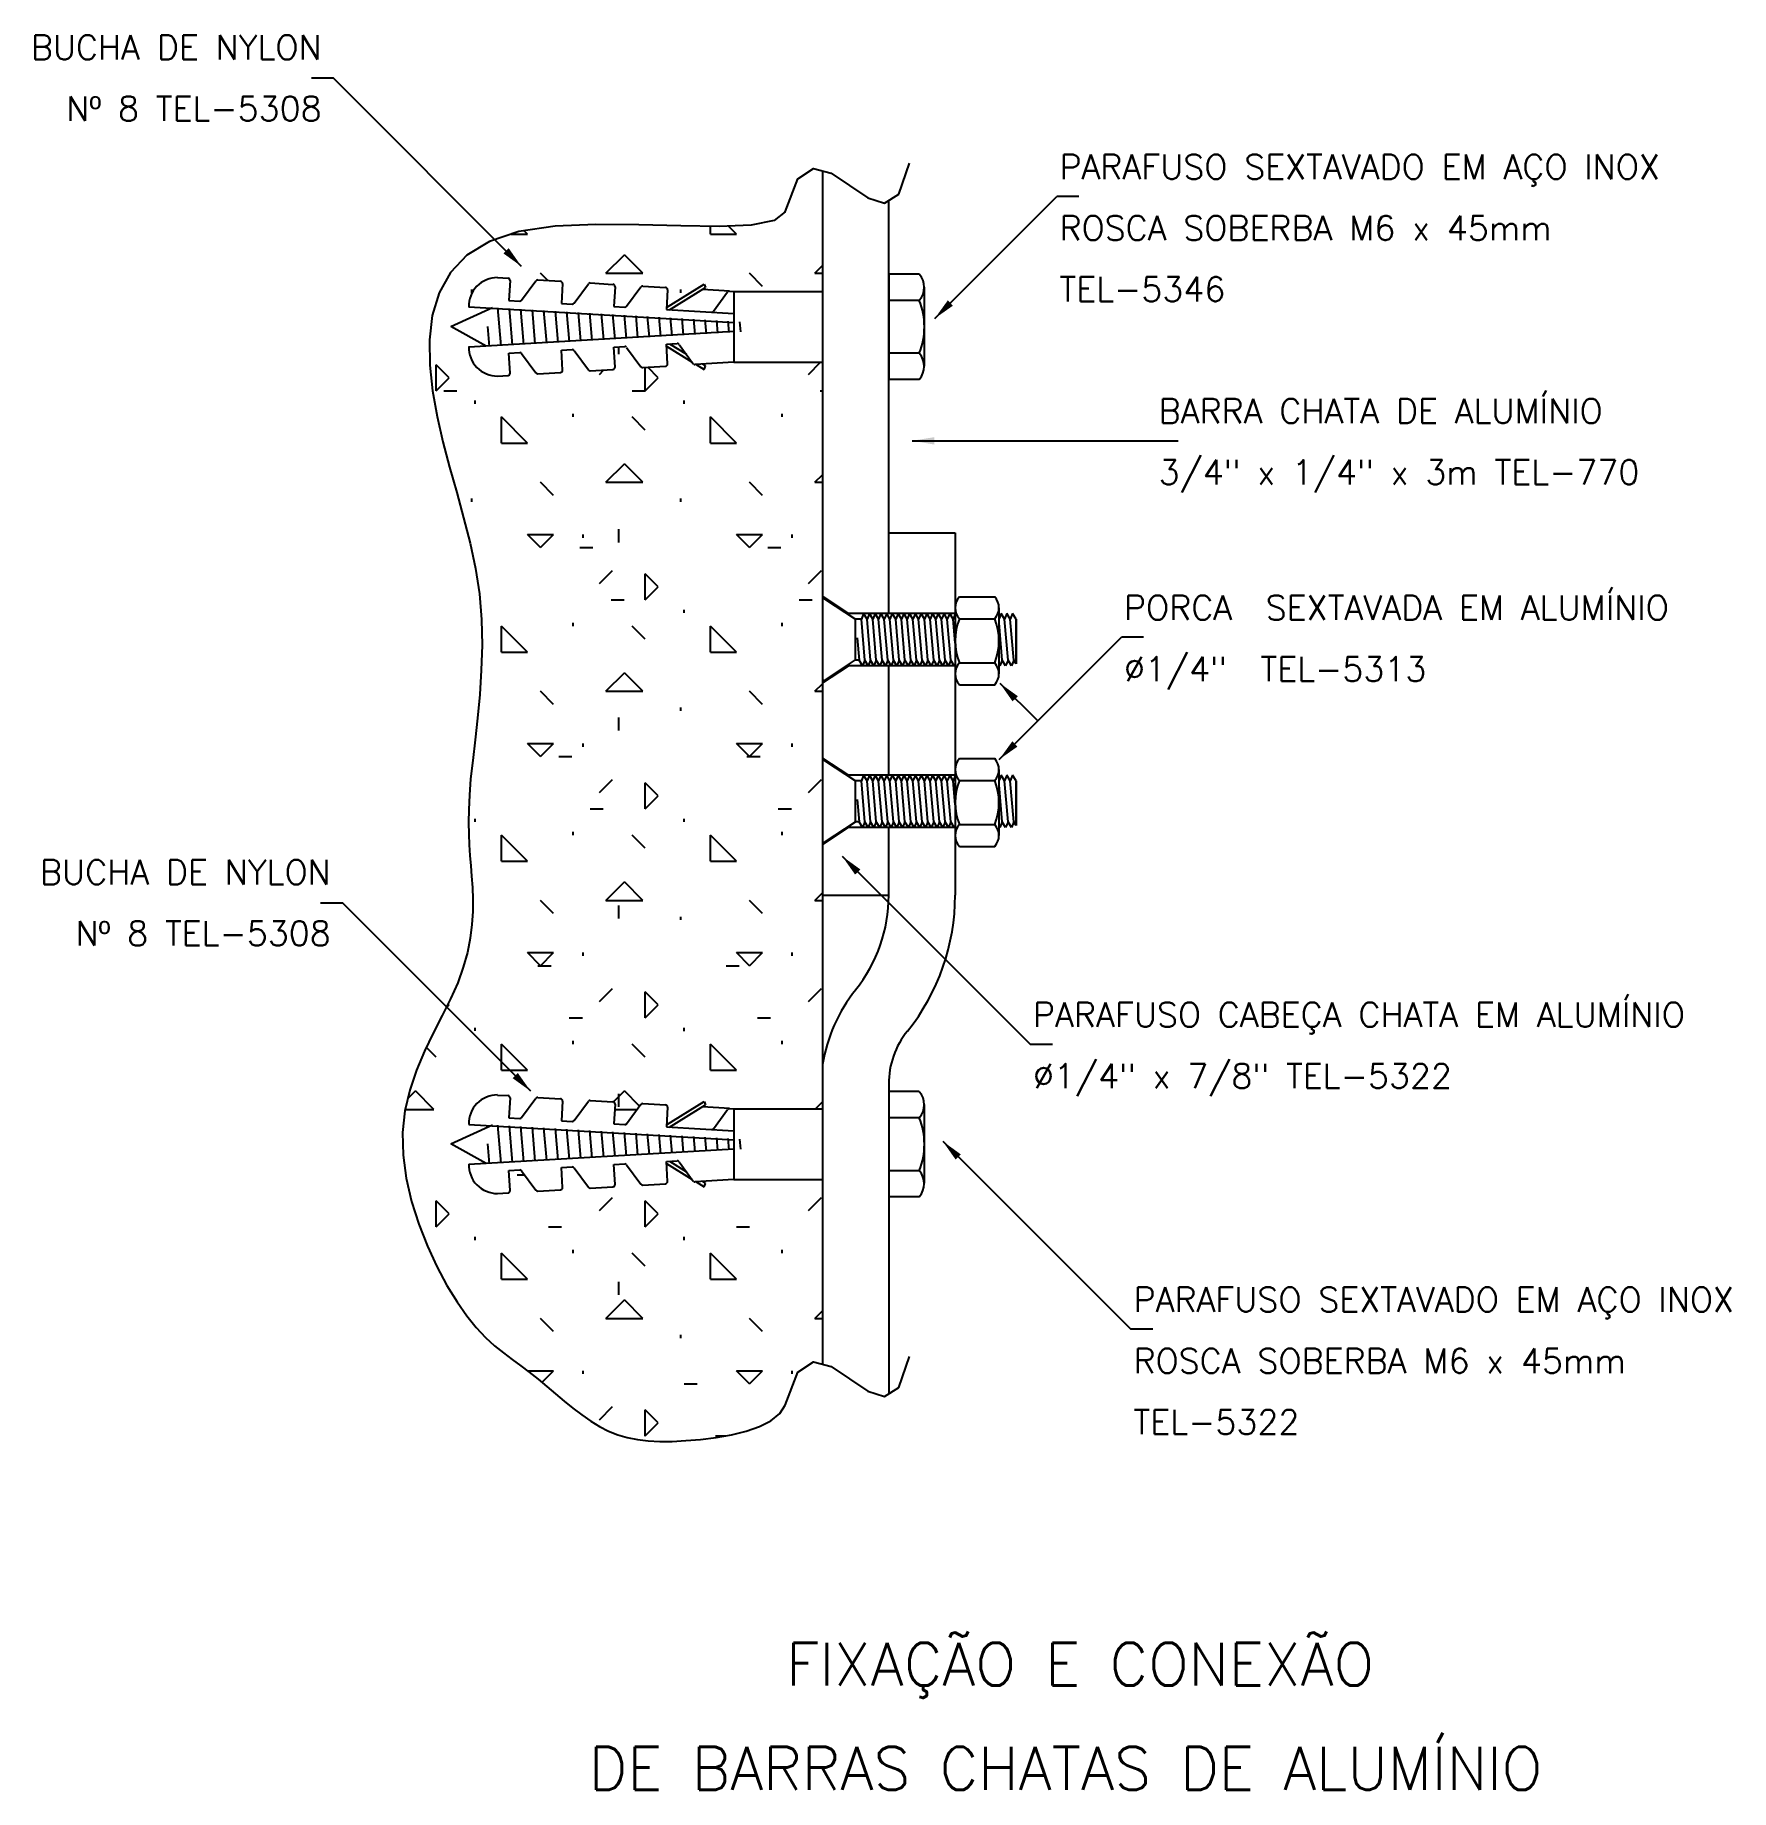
# Model space of a CAD drawing. Header units: millimetres. Extents: x -4648.4 to -4634.5, y -4640.5 to -4626.2.
import ezdxf
from ezdxf.enums import TextEntityAlignment as Align

# ---------------------------------------------------------------- set-up
doc = ezdxf.new("R2010")
doc.units = ezdxf.units.MM
doc.header["$LTSCALE"] = 10
doc.linetypes.add('DASHED', pattern=[0.75, 0.5, -0.25])
doc.layers.add('Termotécnica', color=7, linetype='Continuous')
doc.styles.add('r140', font='romans.shx')
doc.styles.add('r80', font='romans.shx')

msp = doc.modelspace()

# ---------------------------------------------------------------- hatches: boundary and pattern name
at = {"layer": 'Termotécnica'}
h = msp.add_hatch(dxfattribs=at)
h.set_pattern_fill('CONCRE', color=1, scale=1.706667, style=0)
h.set_pattern_definition([(0, (-4649.6896, -4643.166), (1.70667, 1.70667), [0.21333, -1.49333]), (90, (-4649.6896, -4643.166), (-1.70667, 1.70667), [0.21333, -1.49333]), (135, (-4649.4763, -4643.166), (-1.70667, 0), [0.3017, -2.11189]), (0, (-4649.4763, -4642.206), (1.70667, 1.70667), [0.21333, -1.49333]), (45, (-4649.3696, -4642.3127), (0, 1.70667), [0.15085, -2.26274]), (135, (-4649.3696, -4642.3127), (-1.70667, 0), [0.15085, -2.26274]), (0, (-4648.8363, -4641.7793), (1.70667, 1.70667), [0.3017, -1.40497]), (45, (-4648.8363, -4641.7793), (0, 1.70667), [0.21333, -2.20026]), (135, (-4648.5346, -4641.7793), (-1.70667, 0), [0.21333, -2.20026]), (90, (-4648.5163, -4642.7393), (-1.70667, 1.70667), [0.21333, -1.49333]), (45, (-4648.5163, -4642.7393), (0, 1.70667), [0.15085, -2.26274]), (135, (-4648.4096, -4642.6327), (-1.70667, 0), [0.15085, -2.26274]), (0, (-4649.4763, -4642.7393), (1.70667, 1.70667), [0.10667, -1.42933]), (0, (-4648.1963, -4642.3127), (1.70667, 1.70667), [0.10667, -1.42933]), (90, (-4648.7296, -4642.0993), (-1.70667, 1.70667), [0.10667, -1.42933]), (135, (-4648.5163, -4643.0593), (-1.70667, 0), [0.15085, -2.26274]), (135, (-4649.263, -4641.886), (-1.70667, 0), [0.15085, -2.26274]), (45, (-4648.8896, -4642.606), (0, 1.70667), [0.15085, -2.26274]), (90, (-4649.103, -4642.9527), (-1.70667, 1.70667), [0.02667, -1.68]), (90, (-4649.023, -4642.2327), (-1.70667, 1.70667), [0.02667, -1.68]), (90, (-4648.223, -4641.9393), (-1.70667, 1.70667), [0.02667, -1.68]), (90, (-4648.1963, -4642.846), (-1.70667, 1.70667), [0.02667, -1.68])])
h.paths.add_polyline_path([(-4642.669, -4635.525), (-4642.985, -4635.544, -0.253792), (-4643.001, -4635.536), (-4643.01, -4635.524), (-4643.22, -4635.394), (-4643.212, -4635.539, -0.414214), (-4643.229, -4635.558), (-4643.414, -4635.569, -0.253792), (-4643.429, -4635.561), (-4643.546, -4635.403, 0.253792), (-4643.561, -4635.396), (-4643.65, -4635.401), (-4643.64, -4635.564, -0.414214), (-4643.657, -4635.583), (-4643.842, -4635.594, -0.253792), (-4643.858, -4635.586), (-4643.974, -4635.428, 0.253792), (-4643.99, -4635.421), (-4644.078, -4635.426), (-4644.069, -4635.589, -0.414214), (-4644.086, -4635.608), (-4644.271, -4635.618, -0.253792), (-4644.286, -4635.611), (-4644.403, -4635.453, 0.253792), (-4644.418, -4635.446), (-4644.507, -4635.451), (-4644.497, -4635.614, -0.414214), (-4644.514, -4635.633), (-4644.6, -4635.638, -0.393475), (-4644.834, -4635.42), (-4644.847, -4635.449), (-4644.874, -4635.403), (-4644.921, -4635.403), (-4644.921, -4635.069), (-4644.903, -4635.069), (-4644.883, -4635.022), (-4644.856, -4635.069), (-4644.835, -4635.069, -0.29125), (-4644.7, -4634.856), (-4645.158, -4634.398), (-4645.195, -4634.477), (-4645.261, -4634.632), (-4645.316, -4634.794), (-4645.356, -4634.964), (-4645.376, -4635.141), (-4645.371, -4635.325), (-4645.345, -4635.513), (-4645.301, -4635.702), (-4645.242, -4635.888), (-4645.172, -4636.067), (-4645.094, -4636.235), (-4645.013, -4636.388), (-4644.93, -4636.523), (-4644.85, -4636.637), (-4644.773, -4636.733), (-4644.698, -4636.813), (-4644.624, -4636.881), (-4644.552, -4636.94), (-4644.481, -4636.994), (-4644.41, -4637.045), (-4644.34, -4637.098), (-4644.269, -4637.154), (-4644.198, -4637.213), (-4644.127, -4637.273), (-4644.056, -4637.333), (-4643.984, -4637.391), (-4643.912, -4637.446), (-4643.839, -4637.497), (-4643.766, -4637.541), (-4643.693, -4637.578), (-4643.618, -4637.608), (-4643.54, -4637.631), (-4643.457, -4637.647), (-4643.37, -4637.658), (-4643.275, -4637.662), (-4643.173, -4637.662), (-4643.062, -4637.656), (-4642.941, -4637.646), (-4642.815, -4637.631), (-4642.689, -4637.609), (-4642.569, -4637.579), (-4642.46, -4637.541), (-4642.367, -4637.493), (-4642.295, -4637.435), (-4642.25, -4637.365), (-4642.147, -4637.097), (-4642.019, -4637.013), (-4641.946, -4637.032), (-4641.946, -4635.525)], flags=0)
h.paths.add_polyline_path([(-4641.946, -4631.034), (-4641.946, -4630.792), (-4641.946, -4630.762), (-4641.946, -4628.851), (-4642.669, -4628.851), (-4642.985, -4628.87, -0.253792), (-4643.001, -4628.863), (-4643.01, -4628.85), (-4643.22, -4628.72), (-4643.212, -4628.865, -0.414214), (-4643.229, -4628.884), (-4643.414, -4628.895, -0.253792), (-4643.429, -4628.888), (-4643.546, -4628.73, 0.253792), (-4643.561, -4628.722), (-4643.65, -4628.727), (-4643.64, -4628.89, -0.414214), (-4643.657, -4628.909), (-4643.842, -4628.92, -0.253792), (-4643.858, -4628.912), (-4643.974, -4628.755, 0.253792), (-4643.99, -4628.747), (-4644.078, -4628.752), (-4644.069, -4628.915, -0.414214), (-4644.086, -4628.934), (-4644.271, -4628.945, -0.253792), (-4644.286, -4628.937), (-4644.403, -4628.779, 0.253792), (-4644.418, -4628.772), (-4644.507, -4628.777), (-4644.497, -4628.94, -0.414214), (-4644.514, -4628.959), (-4644.6, -4628.964, -0.393475), (-4644.834, -4628.746), (-4644.847, -4628.775), (-4644.874, -4628.729), (-4644.921, -4628.729), (-4644.921, -4628.395), (-4644.903, -4628.395), (-4644.883, -4628.349), (-4644.856, -4628.395), (-4644.835, -4628.395, -0.415154), (-4644.6, -4628.16), (-4644.514, -4628.165, -0.414214), (-4644.497, -4628.184), (-4644.507, -4628.347), (-4644.418, -4628.352, 0.253792), (-4644.403, -4628.344), (-4644.328, -4628.243), (-4644.691, -4627.88), (-4644.85, -4627.977), (-4644.985, -4628.119), (-4645.077, -4628.285), (-4645.132, -4628.47), (-4645.155, -4628.668), (-4645.152, -4628.874), (-4645.13, -4629.084), (-4645.093, -4629.293), (-4645.045, -4629.501), (-4644.991, -4629.708), (-4644.933, -4629.914), (-4644.877, -4630.121), (-4644.824, -4630.327), (-4644.78, -4630.535), (-4644.748, -4630.743), (-4644.731, -4630.952), (-4644.726, -4631.161), (-4644.732, -4631.366), (-4644.745, -4631.565), (-4644.763, -4631.756), (-4644.783, -4631.935), (-4644.802, -4632.102), (-4644.819, -4632.252), (-4644.829, -4632.385), (-4644.835, -4632.503), (-4644.837, -4632.608), (-4644.835, -4632.703), (-4644.831, -4632.792), (-4644.825, -4632.877), (-4644.818, -4632.962), (-4644.811, -4633.048), (-4644.805, -4633.139), (-4644.801, -4633.235), (-4644.802, -4633.336), (-4644.809, -4633.442), (-4644.823, -4633.553), (-4644.846, -4633.669), (-4644.879, -4633.79), (-4644.925, -4633.917), (-4644.984, -4634.048), (-4645.052, -4634.185), (-4645.124, -4634.328), (-4645.158, -4634.398), (-4644.7, -4634.856, -0.110539), (-4644.6, -4634.834), (-4644.514, -4634.839, -0.414214), (-4644.497, -4634.858), (-4644.507, -4635.02), (-4644.418, -4635.025, 0.253792), (-4644.403, -4635.018), (-4644.286, -4634.86, -0.253792), (-4644.271, -4634.853), (-4644.086, -4634.864, -0.414214), (-4644.069, -4634.883), (-4644.078, -4635.045), (-4643.99, -4635.05, 0.253792), (-4643.974, -4635.043), (-4643.858, -4634.885, -0.253792), (-4643.842, -4634.878), (-4643.657, -4634.889, -0.414214), (-4643.64, -4634.908), (-4643.65, -4635.07), (-4643.561, -4635.075, 0.253792), (-4643.546, -4635.068), (-4643.429, -4634.91, -0.253792), (-4643.414, -4634.903), (-4643.229, -4634.914, -0.414214), (-4643.212, -4634.933), (-4643.22, -4635.077), (-4642.912, -4634.887), (-4642.901, -4634.915), (-4642.927, -4634.931), (-4642.706, -4634.944), (-4642.669, -4634.946), (-4641.946, -4634.946), (-4641.946, -4634.585), (-4641.946, -4633.203), (-4641.946, -4632.79), (-4641.946, -4632.76), (-4641.946, -4632.518), (-4641.946, -4632.355), (-4641.946, -4632.112), (-4641.946, -4632.083), (-4641.946, -4631.469), (-4641.946, -4631.44), (-4641.946, -4631.197)], flags=0)
h.paths.add_polyline_path([(-4642.25, -4627.622), (-4642.34, -4627.695), (-4642.528, -4627.732), (-4642.79, -4627.742), (-4643.103, -4627.738), (-4643.446, -4627.729), (-4643.796, -4627.726), (-4644.13, -4627.741), (-4644.426, -4627.784), (-4644.665, -4627.864), (-4644.691, -4627.88), (-4644.328, -4628.243), (-4644.286, -4628.186, -0.253792), (-4644.271, -4628.179), (-4644.086, -4628.19, -0.414214), (-4644.069, -4628.209), (-4644.078, -4628.371), (-4643.99, -4628.377, 0.253792), (-4643.974, -4628.369), (-4643.858, -4628.211, -0.253792), (-4643.842, -4628.204), (-4643.657, -4628.215, -0.414214), (-4643.64, -4628.234), (-4643.65, -4628.396), (-4643.561, -4628.401, 0.253792), (-4643.546, -4628.394), (-4643.429, -4628.236, -0.253792), (-4643.414, -4628.229), (-4643.229, -4628.24, -0.414214), (-4643.212, -4628.259), (-4643.22, -4628.404), (-4642.912, -4628.214), (-4642.901, -4628.241), (-4642.927, -4628.257), (-4642.706, -4628.27), (-4642.669, -4628.273), (-4641.946, -4628.273), (-4641.946, -4627.289), (-4642.019, -4627.27), (-4642.147, -4627.354)])

# ---------------------------------------------------------------- linework, layer by layer
at = {"layer": 'Termotécnica', "color": 2}
for p, q in [((-4645.939, -4626.533), (-4646.119, -4626.533)), ((-4644.404, -4628.069), (-4645.939, -4626.533)), ((-4641.03, -4628.494), (-4640.033, -4627.498)), ((-4639.853, -4627.498), (-4640.033, -4627.498)), ((-4644.6, -4628.16), (-4644.514, -4628.165)), ((-4644.497, -4628.184), (-4644.507, -4628.347)), ((-4644.403, -4628.344), (-4644.286, -4628.186)), ((-4644.271, -4628.179), (-4644.086, -4628.19)), ((-4643.842, -4628.204), (-4643.657, -4628.215)), ((-4641.405, -4628.133), (-4641.405, -4628.991)), ((-4641.156, -4628.133), (-4641.405, -4628.133)), ((-4644.507, -4628.347), (-4644.418, -4628.352)), ((-4644.069, -4628.209), (-4644.078, -4628.371)), ((-4643.974, -4628.369), (-4643.858, -4628.211)), ((-4643.64, -4628.234), (-4643.65, -4628.396)), ((-4643.546, -4628.394), (-4643.429, -4628.236)), ((-4643.414, -4628.229), (-4643.229, -4628.24)), ((-4643.212, -4628.259), (-4643.221, -4628.421)), ((-4642.669, -4628.273), (-4641.946, -4628.273)), ((-4642.669, -4628.273), (-4642.669, -4628.851)), ((-4641.946, -4628.273), (-4641.946, -4628.851)), ((-4641.156, -4628.346), (-4641.405, -4628.346)), ((-4641.114, -4628.882), (-4641.114, -4628.238)), ((-4644.981, -4628.558), (-4644.64, -4628.403)), ((-4644.835, -4628.4), (-4642.669, -4628.526)), ((-4644.078, -4628.371), (-4643.99, -4628.377)), ((-4643.65, -4628.396), (-4643.561, -4628.401)), ((-4643.221, -4628.421), (-4642.669, -4628.453)), ((-4644.692, -4628.719), (-4644.981, -4628.558)), ((-4644.835, -4628.724), (-4642.669, -4628.598)), ((-4644.69, -4628.723), (-4644.692, -4628.719)), ((-4644.507, -4628.777), (-4644.418, -4628.772)), ((-4644.497, -4628.94), (-4644.507, -4628.777)), ((-4644.403, -4628.779), (-4644.286, -4628.937)), ((-4644.078, -4628.752), (-4643.99, -4628.747)), ((-4644.069, -4628.915), (-4644.078, -4628.752)), ((-4643.974, -4628.755), (-4643.858, -4628.912)), ((-4643.65, -4628.727), (-4643.561, -4628.722)), ((-4643.64, -4628.89), (-4643.65, -4628.727)), ((-4643.546, -4628.73), (-4643.429, -4628.888)), ((-4643.221, -4628.703), (-4643.133, -4628.697)), ((-4643.212, -4628.865), (-4643.221, -4628.703)), ((-4643.117, -4628.705), (-4643.001, -4628.863)), ((-4641.156, -4628.778), (-4641.405, -4628.778)), ((-4643.842, -4628.92), (-4643.657, -4628.909)), ((-4643.414, -4628.895), (-4643.229, -4628.884)), ((-4642.669, -4628.851), (-4641.946, -4628.851)), ((-4644.6, -4628.964), (-4644.514, -4628.959)), ((-4644.271, -4628.945), (-4644.086, -4628.934)), ((-4641.156, -4628.991), (-4641.405, -4628.991)), ((-4641.214, -4629.492), (-4639.043, -4629.492)), ((-4640.828, -4630.766), (-4640.539, -4630.766)), ((-4641.61, -4630.902), (-4641.629, -4630.949)), ((-4641.582, -4630.949), (-4641.61, -4630.902)), ((-4641.563, -4630.902), (-4641.582, -4630.949)), ((-4641.535, -4630.949), (-4641.563, -4630.902)), ((-4641.516, -4630.902), (-4641.535, -4630.949)), ((-4641.489, -4630.949), (-4641.516, -4630.902)), ((-4641.469, -4630.902), (-4641.489, -4630.949)), ((-4641.442, -4630.949), (-4641.469, -4630.902)), ((-4641.422, -4630.902), (-4641.442, -4630.949)), ((-4641.395, -4630.949), (-4641.422, -4630.902)), ((-4641.376, -4630.902), (-4641.395, -4630.949)), ((-4641.348, -4630.949), (-4641.376, -4630.902)), ((-4641.329, -4630.902), (-4641.348, -4630.949)), ((-4641.301, -4630.949), (-4641.329, -4630.902)), ((-4641.282, -4630.902), (-4641.301, -4630.949)), ((-4641.254, -4630.949), (-4641.282, -4630.902)), ((-4641.235, -4630.902), (-4641.254, -4630.949)), ((-4641.208, -4630.949), (-4641.235, -4630.902)), ((-4641.188, -4630.902), (-4641.208, -4630.949)), ((-4641.161, -4630.949), (-4641.188, -4630.902)), ((-4641.141, -4630.902), (-4641.161, -4630.949)), ((-4641.114, -4630.949), (-4641.141, -4630.902)), ((-4641.095, -4630.902), (-4641.114, -4630.949)), ((-4641.067, -4630.949), (-4641.095, -4630.902)), ((-4641.048, -4630.902), (-4641.067, -4630.949)), ((-4641.02, -4630.949), (-4641.048, -4630.902)), ((-4641.001, -4630.902), (-4641.02, -4630.949)), ((-4640.974, -4630.949), (-4641.001, -4630.902)), ((-4640.954, -4630.902), (-4640.974, -4630.949)), ((-4640.927, -4630.949), (-4640.954, -4630.902)), ((-4640.907, -4630.902), (-4640.927, -4630.949)), ((-4640.88, -4630.949), (-4640.907, -4630.902)), ((-4640.863, -4630.908), (-4640.88, -4630.949)), ((-4640.863, -4630.856), (-4640.863, -4631.398)), ((-4640.504, -4631.395), (-4640.504, -4630.856)), ((-4640.487, -4630.902), (-4640.504, -4630.942)), ((-4640.46, -4630.949), (-4640.487, -4630.902)), ((-4640.441, -4630.902), (-4640.46, -4630.949)), ((-4640.413, -4630.949), (-4640.441, -4630.902)), ((-4640.394, -4630.902), (-4640.413, -4630.949)), ((-4640.366, -4630.949), (-4640.394, -4630.902)), ((-4641.629, -4630.949), (-4641.677, -4630.949)), ((-4640.828, -4630.946), (-4640.539, -4630.946)), ((-4640.366, -4630.949), (-4640.366, -4631.313)), ((-4640.366, -4631.283), (-4640.366, -4630.949)), ((-4640.503, -4632.094), (-4639.506, -4631.097)), ((-4639.326, -4631.097), (-4639.506, -4631.097)), ((-4641.647, -4631.283), (-4641.677, -4631.283)), ((-4641.62, -4631.329), (-4641.647, -4631.283)), ((-4641.6, -4631.283), (-4641.62, -4631.329)), ((-4641.573, -4631.329), (-4641.6, -4631.283)), ((-4641.553, -4631.283), (-4641.573, -4631.329)), ((-4641.526, -4631.329), (-4641.553, -4631.283)), ((-4641.507, -4631.283), (-4641.526, -4631.329)), ((-4641.479, -4631.329), (-4641.507, -4631.283)), ((-4641.46, -4631.283), (-4641.479, -4631.329)), ((-4641.432, -4631.329), (-4641.46, -4631.283)), ((-4641.413, -4631.283), (-4641.432, -4631.329)), ((-4641.386, -4631.329), (-4641.413, -4631.283)), ((-4641.366, -4631.283), (-4641.386, -4631.329)), ((-4641.339, -4631.329), (-4641.366, -4631.283)), ((-4641.319, -4631.283), (-4641.339, -4631.329)), ((-4641.292, -4631.329), (-4641.319, -4631.283)), ((-4641.273, -4631.283), (-4641.292, -4631.329)), ((-4641.245, -4631.329), (-4641.273, -4631.283)), ((-4641.226, -4631.283), (-4641.245, -4631.329)), ((-4641.198, -4631.329), (-4641.226, -4631.283)), ((-4641.198, -4631.329), (-4641.226, -4631.283)), ((-4641.179, -4631.283), (-4641.198, -4631.329)), ((-4641.179, -4631.283), (-4641.198, -4631.329)), ((-4641.151, -4631.329), (-4641.179, -4631.283)), ((-4641.151, -4631.329), (-4641.179, -4631.283)), ((-4641.132, -4631.283), (-4641.151, -4631.329)), ((-4641.132, -4631.283), (-4641.151, -4631.329)), ((-4641.105, -4631.329), (-4641.132, -4631.283)), ((-4641.105, -4631.329), (-4641.132, -4631.283)), ((-4641.085, -4631.283), (-4641.105, -4631.329)), ((-4641.085, -4631.283), (-4641.105, -4631.329)), ((-4641.058, -4631.329), (-4641.085, -4631.283)), ((-4641.058, -4631.329), (-4641.085, -4631.283)), ((-4641.038, -4631.283), (-4641.058, -4631.329)), ((-4641.011, -4631.329), (-4641.038, -4631.283)), ((-4641.011, -4631.329), (-4641.038, -4631.283)), ((-4640.992, -4631.283), (-4641.011, -4631.329)), ((-4640.992, -4631.283), (-4641.011, -4631.329)), ((-4640.964, -4631.329), (-4640.992, -4631.283)), ((-4640.964, -4631.329), (-4640.992, -4631.283)), ((-4640.945, -4631.283), (-4640.964, -4631.329)), ((-4640.945, -4631.283), (-4640.964, -4631.329)), ((-4640.917, -4631.329), (-4640.945, -4631.283)), ((-4640.917, -4631.329), (-4640.945, -4631.283)), ((-4640.898, -4631.283), (-4640.917, -4631.329)), ((-4640.898, -4631.283), (-4640.917, -4631.329)), ((-4640.871, -4631.329), (-4640.898, -4631.283)), ((-4640.871, -4631.329), (-4640.898, -4631.283)), ((-4640.863, -4631.311), (-4640.871, -4631.329)), ((-4640.828, -4631.305), (-4640.539, -4631.305)), ((-4640.497, -4631.329), (-4640.504, -4631.318)), ((-4640.478, -4631.283), (-4640.497, -4631.329)), ((-4640.451, -4631.329), (-4640.478, -4631.283)), ((-4640.431, -4631.283), (-4640.451, -4631.329)), ((-4640.404, -4631.329), (-4640.431, -4631.283)), ((-4640.384, -4631.283), (-4640.404, -4631.329)), ((-4640.366, -4631.313), (-4640.384, -4631.283)), ((-4640.828, -4631.484), (-4640.539, -4631.484)), ((-4640.499, -4631.471), (-4640.189, -4631.78)), ((-4640.863, -4632.177), (-4640.863, -4632.718)), ((-4640.828, -4632.087), (-4640.539, -4632.087)), ((-4640.504, -4632.715), (-4640.504, -4632.177)), ((-4641.629, -4632.269), (-4641.677, -4632.269)), ((-4641.61, -4632.223), (-4641.629, -4632.269)), ((-4641.582, -4632.269), (-4641.61, -4632.223)), ((-4641.563, -4632.223), (-4641.582, -4632.269)), ((-4641.535, -4632.269), (-4641.563, -4632.223)), ((-4641.516, -4632.223), (-4641.535, -4632.269)), ((-4641.489, -4632.269), (-4641.516, -4632.223)), ((-4641.469, -4632.223), (-4641.489, -4632.269)), ((-4641.442, -4632.269), (-4641.469, -4632.223)), ((-4641.422, -4632.223), (-4641.442, -4632.269)), ((-4641.395, -4632.269), (-4641.422, -4632.223)), ((-4641.376, -4632.223), (-4641.395, -4632.269)), ((-4641.348, -4632.269), (-4641.376, -4632.223)), ((-4641.329, -4632.223), (-4641.348, -4632.269)), ((-4641.301, -4632.269), (-4641.329, -4632.223)), ((-4641.282, -4632.223), (-4641.301, -4632.269)), ((-4641.254, -4632.269), (-4641.282, -4632.223)), ((-4641.235, -4632.223), (-4641.254, -4632.269)), ((-4641.208, -4632.269), (-4641.235, -4632.223)), ((-4641.188, -4632.223), (-4641.208, -4632.269)), ((-4641.161, -4632.269), (-4641.188, -4632.223)), ((-4641.141, -4632.223), (-4641.161, -4632.269)), ((-4641.114, -4632.269), (-4641.141, -4632.223)), ((-4641.095, -4632.223), (-4641.114, -4632.269)), ((-4641.067, -4632.269), (-4641.095, -4632.223)), ((-4641.048, -4632.223), (-4641.067, -4632.269)), ((-4641.02, -4632.269), (-4641.048, -4632.223)), ((-4641.001, -4632.223), (-4641.02, -4632.269)), ((-4640.974, -4632.269), (-4641.001, -4632.223)), ((-4640.954, -4632.223), (-4640.974, -4632.269)), ((-4640.927, -4632.269), (-4640.954, -4632.223)), ((-4640.907, -4632.223), (-4640.927, -4632.269)), ((-4640.88, -4632.269), (-4640.907, -4632.223)), ((-4640.863, -4632.229), (-4640.88, -4632.269)), ((-4640.828, -4632.266), (-4640.539, -4632.266)), ((-4640.487, -4632.223), (-4640.504, -4632.263)), ((-4640.46, -4632.269), (-4640.487, -4632.223)), ((-4640.441, -4632.223), (-4640.46, -4632.269)), ((-4640.413, -4632.269), (-4640.441, -4632.223)), ((-4640.394, -4632.223), (-4640.413, -4632.269)), ((-4640.366, -4632.269), (-4640.394, -4632.223)), ((-4640.366, -4632.603), (-4640.366, -4632.269)), ((-4640.366, -4632.269), (-4640.366, -4632.634)), ((-4641.647, -4632.603), (-4641.677, -4632.603)), ((-4641.62, -4632.65), (-4641.647, -4632.603)), ((-4641.6, -4632.603), (-4641.62, -4632.65)), ((-4641.573, -4632.65), (-4641.6, -4632.603)), ((-4641.553, -4632.603), (-4641.573, -4632.65)), ((-4641.526, -4632.65), (-4641.553, -4632.603)), ((-4641.507, -4632.603), (-4641.526, -4632.65)), ((-4641.479, -4632.65), (-4641.507, -4632.603)), ((-4641.46, -4632.603), (-4641.479, -4632.65)), ((-4641.432, -4632.65), (-4641.46, -4632.603)), ((-4641.413, -4632.603), (-4641.432, -4632.65)), ((-4641.386, -4632.65), (-4641.413, -4632.603)), ((-4641.366, -4632.603), (-4641.386, -4632.65)), ((-4641.339, -4632.65), (-4641.366, -4632.603)), ((-4641.319, -4632.603), (-4641.339, -4632.65)), ((-4641.292, -4632.65), (-4641.319, -4632.603)), ((-4641.273, -4632.603), (-4641.292, -4632.65)), ((-4641.245, -4632.65), (-4641.273, -4632.603)), ((-4641.226, -4632.603), (-4641.245, -4632.65)), ((-4641.198, -4632.65), (-4641.226, -4632.603)), ((-4641.198, -4632.65), (-4641.226, -4632.603)), ((-4641.179, -4632.603), (-4641.198, -4632.65)), ((-4641.179, -4632.603), (-4641.198, -4632.65)), ((-4641.151, -4632.65), (-4641.179, -4632.603)), ((-4641.151, -4632.65), (-4641.179, -4632.603)), ((-4641.132, -4632.603), (-4641.151, -4632.65)), ((-4641.132, -4632.603), (-4641.151, -4632.65)), ((-4641.105, -4632.65), (-4641.132, -4632.603)), ((-4641.105, -4632.65), (-4641.132, -4632.603)), ((-4641.085, -4632.603), (-4641.105, -4632.65)), ((-4641.085, -4632.603), (-4641.105, -4632.65)), ((-4641.058, -4632.65), (-4641.085, -4632.603)), ((-4641.058, -4632.65), (-4641.085, -4632.603)), ((-4641.038, -4632.603), (-4641.058, -4632.65)), ((-4641.011, -4632.65), (-4641.038, -4632.603)), ((-4641.011, -4632.65), (-4641.038, -4632.603)), ((-4640.992, -4632.603), (-4641.011, -4632.65)), ((-4640.992, -4632.603), (-4641.011, -4632.65)), ((-4640.964, -4632.65), (-4640.992, -4632.603)), ((-4640.964, -4632.65), (-4640.992, -4632.603)), ((-4640.945, -4632.603), (-4640.964, -4632.65)), ((-4640.945, -4632.603), (-4640.964, -4632.65)), ((-4640.917, -4632.65), (-4640.945, -4632.603)), ((-4640.917, -4632.65), (-4640.945, -4632.603)), ((-4640.898, -4632.603), (-4640.917, -4632.65)), ((-4640.898, -4632.603), (-4640.917, -4632.65)), ((-4640.871, -4632.65), (-4640.898, -4632.603)), ((-4640.871, -4632.65), (-4640.898, -4632.603)), ((-4640.863, -4632.632), (-4640.871, -4632.65)), ((-4640.828, -4632.625), (-4640.539, -4632.625)), ((-4640.497, -4632.65), (-4640.504, -4632.638)), ((-4640.478, -4632.603), (-4640.497, -4632.65)), ((-4640.451, -4632.65), (-4640.478, -4632.603)), ((-4640.431, -4632.603), (-4640.451, -4632.65)), ((-4640.404, -4632.65), (-4640.431, -4632.603)), ((-4640.384, -4632.603), (-4640.404, -4632.65)), ((-4640.366, -4632.634), (-4640.384, -4632.603)), ((-4641.785, -4632.885), (-4640.249, -4634.421)), ((-4640.828, -4632.805), (-4640.539, -4632.805)), ((-4645.864, -4633.268), (-4646.044, -4633.268)), ((-4644.329, -4634.803), (-4645.864, -4633.268)), ((-4640.069, -4634.421), (-4640.249, -4634.421)), ((-4644.6, -4634.834), (-4644.514, -4634.839)), ((-4644.497, -4634.858), (-4644.507, -4635.02)), ((-4644.403, -4635.018), (-4644.286, -4634.86)), ((-4644.271, -4634.853), (-4644.086, -4634.864)), ((-4644.069, -4634.883), (-4644.078, -4635.045)), ((-4643.974, -4635.043), (-4643.858, -4634.885)), ((-4643.842, -4634.878), (-4643.657, -4634.889)), ((-4643.64, -4634.908), (-4643.65, -4635.07)), ((-4643.546, -4635.068), (-4643.429, -4634.91)), ((-4643.414, -4634.903), (-4643.229, -4634.914)), ((-4643.212, -4634.933), (-4643.221, -4635.095)), ((-4641.156, -4634.806), (-4641.405, -4634.806)), ((-4641.405, -4634.806), (-4641.405, -4635.665)), ((-4641.114, -4635.555), (-4641.114, -4634.912)), ((-4644.981, -4635.232), (-4644.64, -4635.077)), ((-4644.835, -4635.074), (-4642.669, -4635.2)), ((-4644.507, -4635.02), (-4644.418, -4635.025)), ((-4644.078, -4635.045), (-4643.99, -4635.05)), ((-4643.65, -4635.07), (-4643.561, -4635.075)), ((-4642.669, -4634.946), (-4642.669, -4635.525)), ((-4642.669, -4634.946), (-4641.946, -4634.946)), ((-4641.946, -4634.946), (-4641.946, -4635.525)), ((-4641.156, -4635.02), (-4641.405, -4635.02)), ((-4643.221, -4635.095), (-4642.669, -4635.127)), ((-4640.964, -4635.212), (-4639.428, -4636.747)), ((-4644.692, -4635.393), (-4644.981, -4635.232)), ((-4644.835, -4635.398), (-4642.669, -4635.272)), ((-4643.221, -4635.376), (-4643.133, -4635.371)), ((-4644.69, -4635.397), (-4644.692, -4635.393)), ((-4644.507, -4635.451), (-4644.418, -4635.446)), ((-4644.497, -4635.614), (-4644.507, -4635.451)), ((-4644.403, -4635.453), (-4644.286, -4635.611)), ((-4644.078, -4635.426), (-4643.99, -4635.421)), ((-4644.069, -4635.589), (-4644.078, -4635.426)), ((-4643.974, -4635.428), (-4643.858, -4635.586)), ((-4643.65, -4635.401), (-4643.561, -4635.396)), ((-4643.64, -4635.564), (-4643.65, -4635.401)), ((-4643.546, -4635.403), (-4643.429, -4635.561)), ((-4643.212, -4635.539), (-4643.221, -4635.376)), ((-4643.117, -4635.379), (-4643.001, -4635.536)), ((-4641.156, -4635.452), (-4641.405, -4635.452)), ((-4644.6, -4635.638), (-4644.514, -4635.633)), ((-4644.271, -4635.618), (-4644.086, -4635.608)), ((-4643.842, -4635.594), (-4643.657, -4635.583)), ((-4643.414, -4635.569), (-4643.229, -4635.558)), ((-4642.669, -4635.525), (-4641.946, -4635.525)), ((-4641.156, -4635.665), (-4641.405, -4635.665)), ((-4639.248, -4636.747), (-4639.428, -4636.747))]:
    msp.add_line(p, q, dxfattribs=at)
at = {"layer": 'Termotécnica', "color": 3}
for p, q in [((-4641.946, -4627.289), (-4641.946, -4637.032)), ((-4641.405, -4630.902), (-4641.405, -4627.531)), ((-4641.405, -4630.244), (-4640.863, -4630.244)), ((-4640.863, -4630.244), (-4640.863, -4633.203)), ((-4641.405, -4632.223), (-4641.405, -4631.329)), ((-4641.405, -4633.203), (-4641.405, -4632.65)), ((-4641.946, -4633.203), (-4641.405, -4633.203)), ((-4641.405, -4634.746), (-4641.405, -4637.274))]:
    msp.add_line(p, q, dxfattribs=at)
at = {"layer": 'Termotécnica', "color": 1}
for p, q in [((-4643.22, -4628.404), (-4642.912, -4628.214)), ((-4643.195, -4628.423), (-4642.901, -4628.241)), ((-4642.706, -4628.27), (-4642.927, -4628.257)), ((-4642.912, -4628.214), (-4642.901, -4628.241)), ((-4642.837, -4628.435), (-4642.721, -4628.277)), ((-4642.706, -4628.27), (-4642.669, -4628.273)), ((-4644.571, -4628.716), (-4644.598, -4628.406)), ((-4644.478, -4628.711), (-4644.503, -4628.411)), ((-4644.384, -4628.706), (-4644.409, -4628.417)), ((-4644.291, -4628.7), (-4644.315, -4628.422)), ((-4644.198, -4628.695), (-4644.221, -4628.428)), ((-4644.105, -4628.689), (-4644.127, -4628.433)), ((-4644.012, -4628.684), (-4644.033, -4628.439)), ((-4643.919, -4628.678), (-4643.939, -4628.444)), ((-4643.826, -4628.673), (-4643.845, -4628.45)), ((-4643.732, -4628.668), (-4643.751, -4628.455)), ((-4643.639, -4628.662), (-4643.657, -4628.461)), ((-4643.546, -4628.657), (-4643.562, -4628.466)), ((-4643.453, -4628.651), (-4643.468, -4628.471)), ((-4643.36, -4628.646), (-4643.374, -4628.477)), ((-4643.267, -4628.641), (-4643.28, -4628.482)), ((-4643.173, -4628.635), (-4643.186, -4628.488)), ((-4643.08, -4628.63), (-4643.092, -4628.493)), ((-4644.664, -4628.722), (-4644.678, -4628.558)), ((-4642.987, -4628.624), (-4642.998, -4628.499)), ((-4642.894, -4628.619), (-4642.904, -4628.504)), ((-4642.801, -4628.614), (-4642.81, -4628.51)), ((-4642.708, -4628.608), (-4642.716, -4628.515)), ((-4642.614, -4628.603), (-4642.622, -4628.521)), ((-4643.22, -4628.72), (-4643.01, -4628.85)), ((-4643.195, -4628.701), (-4643.057, -4628.786)), ((-4642.669, -4628.851), (-4642.985, -4628.87)), ((-4642.978, -4628.87), (-4642.912, -4628.91)), ((-4642.927, -4628.867), (-4642.901, -4628.883)), ((-4642.912, -4628.91), (-4642.901, -4628.883)), ((-4641.929, -4630.782), (-4641.677, -4630.949)), ((-4641.677, -4631.283), (-4641.677, -4630.949)), ((-4641.6, -4631.283), (-4641.629, -4630.949)), ((-4641.553, -4631.283), (-4641.582, -4630.949)), ((-4641.507, -4631.283), (-4641.535, -4630.949)), ((-4641.46, -4631.283), (-4641.489, -4630.949)), ((-4641.413, -4631.283), (-4641.442, -4630.949)), ((-4641.366, -4631.283), (-4641.395, -4630.949)), ((-4641.319, -4631.283), (-4641.348, -4630.949)), ((-4641.273, -4631.283), (-4641.301, -4630.949)), ((-4641.226, -4631.283), (-4641.254, -4630.949)), ((-4641.179, -4631.283), (-4641.208, -4630.949)), ((-4641.132, -4631.283), (-4641.161, -4630.949)), ((-4641.085, -4631.283), (-4641.114, -4630.949)), ((-4641.038, -4631.283), (-4641.067, -4630.949)), ((-4640.992, -4631.283), (-4641.02, -4630.949)), ((-4640.945, -4631.283), (-4640.974, -4630.949)), ((-4640.898, -4631.283), (-4640.927, -4630.949)), ((-4640.863, -4631.144), (-4640.88, -4630.949)), ((-4640.478, -4631.283), (-4640.504, -4630.98)), ((-4640.431, -4631.283), (-4640.46, -4630.949)), ((-4640.384, -4631.283), (-4640.413, -4630.949)), ((-4641.663, -4631.102), (-4641.647, -4631.283)), ((-4641.929, -4631.449), (-4641.677, -4631.282)), ((-4641.929, -4632.103), (-4641.677, -4632.269)), ((-4641.677, -4632.603), (-4641.677, -4632.269)), ((-4641.6, -4632.603), (-4641.629, -4632.269)), ((-4641.553, -4632.603), (-4641.582, -4632.269)), ((-4641.507, -4632.603), (-4641.535, -4632.269)), ((-4641.46, -4632.603), (-4641.489, -4632.269)), ((-4641.413, -4632.603), (-4641.442, -4632.269)), ((-4641.366, -4632.603), (-4641.395, -4632.269)), ((-4641.319, -4632.603), (-4641.348, -4632.269)), ((-4641.273, -4632.603), (-4641.301, -4632.269)), ((-4641.226, -4632.603), (-4641.254, -4632.269)), ((-4641.179, -4632.603), (-4641.208, -4632.269)), ((-4641.132, -4632.603), (-4641.161, -4632.269)), ((-4641.085, -4632.603), (-4641.114, -4632.269)), ((-4641.038, -4632.603), (-4641.067, -4632.269)), ((-4640.992, -4632.603), (-4641.02, -4632.269)), ((-4640.945, -4632.603), (-4640.974, -4632.269)), ((-4640.898, -4632.603), (-4640.927, -4632.269)), ((-4640.863, -4632.464), (-4640.88, -4632.269)), ((-4640.478, -4632.603), (-4640.504, -4632.301)), ((-4640.431, -4632.603), (-4640.46, -4632.269)), ((-4640.384, -4632.603), (-4640.413, -4632.269)), ((-4641.663, -4632.422), (-4641.647, -4632.603)), ((-4641.929, -4632.769), (-4641.677, -4632.603)), ((-4643.22, -4635.077), (-4642.912, -4634.887)), ((-4643.195, -4635.097), (-4642.901, -4634.915)), ((-4642.706, -4634.944), (-4642.927, -4634.931)), ((-4642.912, -4634.887), (-4642.901, -4634.915)), ((-4644.571, -4635.39), (-4644.598, -4635.08)), ((-4644.478, -4635.385), (-4644.503, -4635.085)), ((-4642.837, -4635.109), (-4642.721, -4634.951)), ((-4642.706, -4634.944), (-4642.669, -4634.946)), ((-4644.384, -4635.379), (-4644.409, -4635.091)), ((-4644.291, -4635.374), (-4644.315, -4635.096)), ((-4644.198, -4635.369), (-4644.221, -4635.102)), ((-4644.105, -4635.363), (-4644.127, -4635.107)), ((-4644.012, -4635.358), (-4644.033, -4635.112)), ((-4643.919, -4635.352), (-4643.939, -4635.118)), ((-4643.826, -4635.347), (-4643.845, -4635.123)), ((-4643.732, -4635.341), (-4643.751, -4635.129)), ((-4643.639, -4635.336), (-4643.657, -4635.134)), ((-4643.546, -4635.331), (-4643.562, -4635.14)), ((-4643.453, -4635.325), (-4643.468, -4635.145)), ((-4643.36, -4635.32), (-4643.374, -4635.151)), ((-4643.267, -4635.314), (-4643.28, -4635.156)), ((-4643.173, -4635.309), (-4643.186, -4635.162)), ((-4643.08, -4635.304), (-4643.092, -4635.167)), ((-4642.987, -4635.298), (-4642.998, -4635.173)), ((-4642.894, -4635.293), (-4642.904, -4635.178)), ((-4642.801, -4635.287), (-4642.81, -4635.184)), ((-4642.708, -4635.282), (-4642.716, -4635.189)), ((-4642.614, -4635.277), (-4642.622, -4635.194)), ((-4644.664, -4635.396), (-4644.678, -4635.232)), ((-4643.22, -4635.394), (-4643.01, -4635.524)), ((-4643.195, -4635.375), (-4643.057, -4635.46)), ((-4642.669, -4635.525), (-4642.985, -4635.544)), ((-4642.978, -4635.543), (-4642.912, -4635.584)), ((-4642.927, -4635.54), (-4642.901, -4635.556)), ((-4642.912, -4635.584), (-4642.901, -4635.556))]:
    msp.add_line(p, q, dxfattribs=at)
at = {"layer": 'Termotécnica', "color": 1, "linetype": 'DASHED', "ltscale": 0.8}
for p, q in [((-4641.946, -4630.762), (-4641.734, -4630.902)), ((-4641.946, -4631.469), (-4641.734, -4631.329)), ((-4641.946, -4632.083), (-4641.734, -4632.223)), ((-4641.946, -4632.79), (-4641.734, -4632.65))]:
    msp.add_line(p, q, dxfattribs=at)
at = {"layer": 'Termotécnica', "color": 1, "linetype": 'DASHED'}
for p, q in [((-4640.863, -4630.902), (-4641.734, -4630.902)), ((-4640.863, -4631.329), (-4641.734, -4631.329)), ((-4640.863, -4632.223), (-4641.734, -4632.223)), ((-4640.863, -4632.65), (-4641.734, -4632.65))]:
    msp.add_line(p, q, dxfattribs=at)
at = {"layer": 'Termotécnica', "color": 2}
for points in [[(-4642.25, -4627.622), (-4642.147, -4627.354), (-4642.019, -4627.27), (-4641.875, -4627.307), (-4641.725, -4627.407), (-4641.576, -4627.51), (-4641.439, -4627.553), (-4641.323, -4627.479), (-4641.236, -4627.225)], [(-4642.25, -4627.622), (-4642.34, -4627.695), (-4642.528, -4627.732), (-4642.79, -4627.742), (-4643.103, -4627.738), (-4643.446, -4627.729), (-4643.796, -4627.726), (-4644.13, -4627.741), (-4644.426, -4627.784), (-4644.665, -4627.864), (-4644.85, -4627.977), (-4644.985, -4628.119), (-4645.077, -4628.285), (-4645.132, -4628.47), (-4645.155, -4628.668), (-4645.152, -4628.874), (-4645.13, -4629.084), (-4645.093, -4629.293), (-4645.045, -4629.501), (-4644.991, -4629.708), (-4644.933, -4629.914), (-4644.877, -4630.121), (-4644.824, -4630.327), (-4644.78, -4630.535), (-4644.748, -4630.743), (-4644.731, -4630.952), (-4644.726, -4631.161), (-4644.732, -4631.366), (-4644.745, -4631.565), (-4644.763, -4631.756), (-4644.783, -4631.935), (-4644.802, -4632.102), (-4644.819, -4632.252), (-4644.829, -4632.385), (-4644.835, -4632.503), (-4644.837, -4632.608), (-4644.835, -4632.703), (-4644.831, -4632.792), (-4644.825, -4632.877), (-4644.818, -4632.962), (-4644.811, -4633.048), (-4644.805, -4633.139), (-4644.801, -4633.235), (-4644.802, -4633.336), (-4644.809, -4633.442), (-4644.823, -4633.553), (-4644.846, -4633.669), (-4644.879, -4633.79), (-4644.925, -4633.917), (-4644.984, -4634.048), (-4645.052, -4634.185), (-4645.124, -4634.328), (-4645.195, -4634.477), (-4645.261, -4634.632), (-4645.316, -4634.794), (-4645.356, -4634.964), (-4645.376, -4635.141), (-4645.371, -4635.325), (-4645.345, -4635.513), (-4645.301, -4635.702), (-4645.242, -4635.888), (-4645.172, -4636.067), (-4645.094, -4636.235), (-4645.013, -4636.388), (-4644.93, -4636.523), (-4644.85, -4636.637), (-4644.773, -4636.733), (-4644.698, -4636.813), (-4644.624, -4636.881), (-4644.552, -4636.94), (-4644.481, -4636.994), (-4644.41, -4637.045), (-4644.34, -4637.098), (-4644.269, -4637.154), (-4644.198, -4637.213), (-4644.127, -4637.273), (-4644.056, -4637.333), (-4643.984, -4637.391), (-4643.912, -4637.446), (-4643.839, -4637.497), (-4643.766, -4637.541), (-4643.693, -4637.578), (-4643.618, -4637.608), (-4643.54, -4637.631), (-4643.457, -4637.647), (-4643.37, -4637.658), (-4643.275, -4637.662), (-4643.173, -4637.662), (-4643.062, -4637.656), (-4642.941, -4637.646), (-4642.815, -4637.631), (-4642.689, -4637.609), (-4642.569, -4637.579), (-4642.46, -4637.541), (-4642.367, -4637.493), (-4642.295, -4637.435), (-4642.25, -4637.365)], [(-4642.25, -4637.365), (-4642.147, -4637.097), (-4642.019, -4637.013), (-4641.875, -4637.05), (-4641.725, -4637.15), (-4641.576, -4637.252), (-4641.439, -4637.296), (-4641.323, -4637.221), (-4641.236, -4636.968)]]:
    msp.add_lwpolyline(points, dxfattribs=at)
for centre, radius, start, end in [((-4644.6, -4628.395), 0.235, 89.9543, 181.2997), ((-4644.515, -4628.183), 0.0181, 356.6744, 86.6744), ((-4644.272, -4628.197), 0.0181, 86.6744, 143.6366), ((-4644.087, -4628.208), 0.0181, 356.6744, 86.6744), ((-4643.843, -4628.222), 0.0181, 86.6744, 143.6366), ((-4641.274, -4628.239), 0.159, 318.0212, 41.9788), ((-4644.417, -4628.334), 0.0181, 266.6744, 323.6366), ((-4643.658, -4628.233), 0.0181, 356.6744, 86.6744), ((-4643.415, -4628.247), 0.0181, 86.6744, 143.6366), ((-4643.23, -4628.258), 0.0181, 356.6744, 86.6744), ((-4641.693, -4628.562), 0.579, 338.0776, 21.9224), ((-4643.989, -4628.359), 0.0181, 266.6744, 323.6366), ((-4643.56, -4628.383), 0.0181, 266.6744, 323.6366), ((-4644.6, -4628.729), 0.235, 178.7003, 270.0457), ((-4644.417, -4628.79), 0.0181, 36.3634, 93.3256), ((-4643.989, -4628.765), 0.0181, 36.3634, 93.3256), ((-4643.56, -4628.74), 0.0181, 36.3634, 93.3256), ((-4643.132, -4628.715), 0.0181, 36.3634, 93.3256), ((-4641.279, -4628.885), 0.163, 319.0819, 40.9181), ((-4644.087, -4628.916), 0.0181, 273.3256, 3.3256), ((-4643.843, -4628.902), 0.0181, 216.3634, 273.3256), ((-4643.658, -4628.891), 0.0181, 273.3256, 3.3256), ((-4643.415, -4628.877), 0.0181, 216.3634, 273.3256), ((-4643.23, -4628.866), 0.0181, 273.3256, 3.3256), ((-4642.986, -4628.852), 0.0181, 216.3634, 273.3256), ((-4644.515, -4628.941), 0.0181, 273.3256, 3.3256), ((-4644.272, -4628.927), 0.0181, 216.3634, 273.3256), ((-4640.725, -4630.856), 0.137, 139.0819, 220.9181), ((-4640.639, -4630.856), 0.134, 318.0803, 41.9197), ((-4640.382, -4631.125), 0.481, 158.1009, 201.8991), ((-4640.986, -4631.125), 0.481, 338.1009, 21.8991), ((-4640.728, -4631.395), 0.134, 138.0212, 221.9788), ((-4640.639, -4631.395), 0.134, 318.0803, 41.9197), ((-4640.725, -4632.177), 0.137, 139.0819, 220.9181), ((-4640.639, -4632.177), 0.134, 318.0803, 41.9197), ((-4640.382, -4632.446), 0.481, 158.1009, 201.8991), ((-4640.986, -4632.446), 0.481, 338.1009, 21.8991), ((-4640.728, -4632.715), 0.134, 138.0212, 221.9788), ((-4640.639, -4632.715), 0.134, 318.0803, 41.9197), ((-4644.6, -4635.068), 0.235, 89.9543, 181.2997), ((-4644.515, -4634.857), 0.0181, 356.6744, 86.6744), ((-4644.272, -4634.871), 0.0181, 86.6744, 143.6366), ((-4644.087, -4634.882), 0.0181, 356.6744, 86.6744), ((-4643.843, -4634.896), 0.0181, 86.6744, 143.6366), ((-4643.658, -4634.907), 0.0181, 356.6744, 86.6744), ((-4643.415, -4634.921), 0.0181, 86.6744, 143.6366), ((-4643.23, -4634.932), 0.0181, 356.6744, 86.6744), ((-4641.274, -4634.913), 0.159, 318.0212, 41.9788), ((-4644.417, -4635.007), 0.0181, 266.6744, 323.6366), ((-4643.989, -4635.032), 0.0181, 266.6744, 323.6366), ((-4643.56, -4635.057), 0.0181, 266.6744, 323.6366), ((-4641.693, -4635.236), 0.579, 338.0776, 21.9224), ((-4643.132, -4635.389), 0.0181, 36.3634, 93.3256), ((-4644.6, -4635.403), 0.235, 178.7003, 270.0457), ((-4644.417, -4635.464), 0.0181, 36.3634, 93.3256), ((-4643.989, -4635.439), 0.0181, 36.3634, 93.3256), ((-4643.56, -4635.414), 0.0181, 36.3634, 93.3256), ((-4641.279, -4635.558), 0.163, 319.0819, 40.9181), ((-4644.515, -4635.615), 0.0181, 273.3256, 3.3256), ((-4644.272, -4635.6), 0.0181, 216.3634, 273.3256), ((-4644.087, -4635.59), 0.0181, 273.3256, 3.3256), ((-4643.843, -4635.576), 0.0181, 216.3634, 273.3256), ((-4643.658, -4635.565), 0.0181, 273.3256, 3.3256), ((-4643.415, -4635.551), 0.0181, 216.3634, 273.3256), ((-4643.23, -4635.54), 0.0181, 273.3256, 3.3256), ((-4642.986, -4635.526), 0.0181, 216.3634, 273.3256)]:
    msp.add_arc(centre, radius, start, end, dxfattribs=at)
at = {"layer": 'Termotécnica', "color": 1}
for centre, radius, start, end in [((-4642.707, -4628.288), 0.0181, 86.6744, 143.6366), ((-4642.852, -4628.425), 0.0181, 266.6744, 323.6366), ((-4641.935, -4630.792), 0.0112, 56.5374, 180), ((-4641.935, -4631.44), 0.0112, 180, 303.4626), ((-4641.935, -4632.112), 0.0112, 56.5374, 180), ((-4641.935, -4632.76), 0.0112, 180, 303.4626), ((-4642.707, -4634.962), 0.0181, 86.6744, 143.6366), ((-4642.852, -4635.098), 0.0181, 266.6744, 323.6366)]:
    msp.add_arc(centre, radius, start, end, dxfattribs=at)
at = {"layer": 'Termotécnica', "color": 3}
for centre, radius, start, end in [((-4642.641, -4633.203), 1.236, 321.3553, 0), ((-4642.641, -4633.203), 1.778, 321.3553, 0), ((-4640.659, -4634.791), 1.303, 141.2397, 170.9279), ((-4640.728, -4634.74), 0.677, 140.8099, 180.436)]:
    msp.add_arc(centre, radius, start, end, dxfattribs=at)
at = {"layer": 'Termotécnica', "color": 2}
for points in [[(-4644.509, -4627.919), (-4644.552, -4627.962), (-4644.404, -4628.069)], [(-4640.881, -4628.389), (-4640.923, -4628.346), (-4641.03, -4628.494)], [(-4641.034, -4629.523), (-4641.034, -4629.463), (-4641.214, -4629.492)], [(-4640.394, -4631.62), (-4640.351, -4631.578), (-4640.499, -4631.471)], [(-4640.354, -4631.989), (-4640.396, -4631.946), (-4640.503, -4632.094)], [(-4641.68, -4633.034), (-4641.637, -4632.992), (-4641.785, -4632.885)], [(-4644.434, -4634.654), (-4644.477, -4634.696), (-4644.329, -4634.803)], [(-4640.859, -4635.361), (-4640.816, -4635.319), (-4640.964, -4635.212)]]:
    msp.add_solid(points, dxfattribs=at)

# ---------------------------------------------------------------- texts
at = {"layer": 'Termotécnica', "color": 2, "style": 'r80'}
for s, p in [('BUCHA DE NYLON', (-4646.036, -4626.38)), ('Nº 8 TEL-5308', (-4646.036, -4626.88)), ('BUCHA DE NYLON', (-4645.961, -4633.114)), ('Nº 8 TEL-5308', (-4645.961, -4633.614))]:
    msp.add_text(s, height=0.2, dxfattribs=at).set_placement(p, align=Align.RIGHT)
for s, p in [('PARAFUSO SEXTAVADO EM AÇO INOX', (-4640.011, -4627.355)), ('ROSCA SOBERBA M6 x 45mm', (-4640.011, -4627.855)), ('TEL-5346', (-4640.011, -4628.355)), ('BARRA CHATA DE ALUMÍNIO', (-4639.201, -4629.349)), ('3/4" x 1/4" x 3m TEL-770', (-4639.201, -4629.849)), ('PORCA  SEXTAVADA EM ALUMÍNIO', (-4639.484, -4630.955)), ('%%C1/4"  TEL-5313', (-4639.484, -4631.455)), ('PARAFUSO CABEÇA CHATA EM ALUMÍNIO', (-4640.227, -4634.278)), ('%%C1/4" x 7/8" TEL-5322', (-4640.227, -4634.778)), ('PARAFUSO SEXTAVADO EM AÇO INOX', (-4639.406, -4636.604)), ('ROSCA SOBERBA M6 x 45mm', (-4639.406, -4637.104)), ('TEL-5322', (-4639.406, -4637.604))]:
    msp.add_text(s, height=0.2, dxfattribs=at).set_placement(p)
at = {"layer": 'Termotécnica', "color": 5, "style": 'r140'}
for s, p in [(' FIXAÇÃO E CONEXÃO', (-4639.962, -4639.761)), ('DE BARRAS CHATAS DE ALUMÍNIO', (-4639.962, -4640.612))]:
    msp.add_text(s, height=0.35, dxfattribs=at).set_placement(p, align=Align.BOTTOM_CENTER)

doc.saveas('drawing.dxf')
